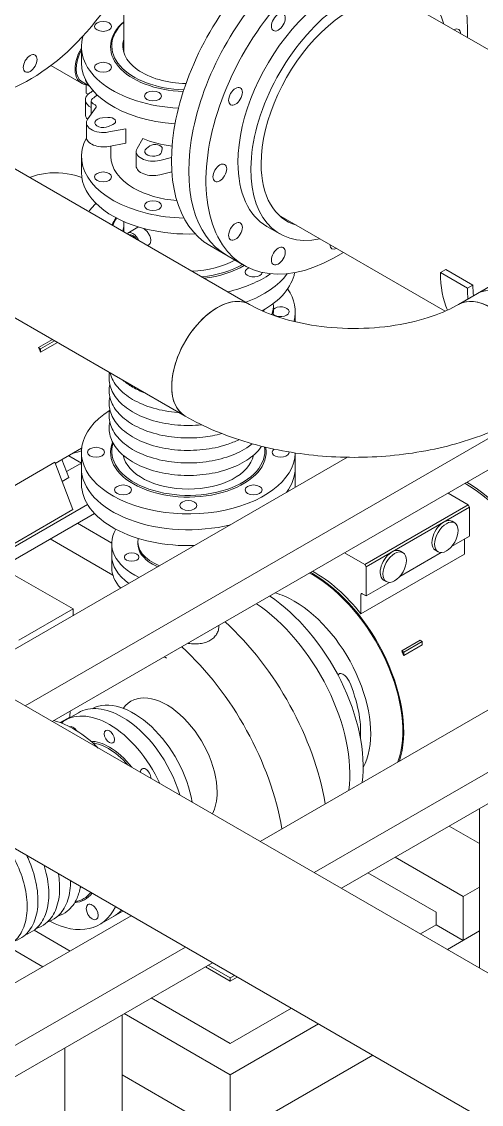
# Model space of a CAD drawing. Header units: millimetres. Extents: x -312439 to 477422, y -331570 to 212570.
# Drawn here: x 413964 to 414332, y 107208 to 108074 of the extents above; entities that cross this region are included whole.
import ezdxf

# ---------------------------------------------------------------- set-up
doc = ezdxf.new("R2010")
doc.units = ezdxf.units.MM

msp = doc.modelspace()

# ---------------------------------------------------------------- linework, layer by layer
at = {"color": 0, "linetype": 'Continuous', "lineweight": 0, "extrusion": (8.40036e-17, 0.816497, 0.57735)}
for p, q in [((414045.889, 108049.075), (414045.889, 108107.281)), ((415214.527, 107544.857), (414269.002, 108090.756)), ((414011.993, 108040.925), (414011.993, 108053.625)), ((414011.992, 108024.461), (413987.494, 108038.605)), ((414012.605, 108025.522), (414018.41, 108022.17)), ((414015.796, 108023.679), (414015.796, 108016.59)), ((414015.796, 108016.59), (414017.403, 108015.662)), ((414015.111, 107999.661), (414015.111, 108011.161)), ((414017.094, 107996.052), (414023.671, 108005.268)), ((414019.862, 107999.931), (414019.862, 108010.324)), ((414023.005, 108007.192), (414021.477, 108008.074)), ((414028.704, 107996.797), (414033.097, 107997.11)), ((414015.974, 107981.436), (414015.974, 107992.937)), ((414037.163, 107991.443), (414033.673, 107989.871)), ((414047.473, 107988.112), (414033.774, 107985.504)), ((414047.473, 107976.612), (414047.473, 107988.112)), ((413916.211, 107980.473), (414146.34, 107847.609)), ((414056.427, 107972.425), (414060.944, 107980.335)), ((414033.774, 107974.004), (414047.473, 107976.612)), ((414035.57, 107965.921), (414035.57, 107974.346)), ((414055.745, 107958.474), (414055.745, 107969.975)), ((414063.989, 107972.367), (414066.713, 107974.382)), ((414076.528, 107972.035), (414075.986, 107969.498)), ((414011.993, 107965.921), (414011.993, 107953.221)), ((414084.016, 107965.012), (414074.696, 107962.795)), ((414084.276, 107953.574), (414074.696, 107951.295)), ((414302.82, 107842.26), (414169.854, 107919.028)), ((414045.889, 107905.604), (414045.889, 107913.882)), ((414057.039, 107909.369), (414048.96, 107904.704)), ((414160.227, 107910.019), (414170.533, 107904.068)), ((413864.678, 107891.215), (414094.806, 107758.35)), ((414065.41, 107894.871), (414064.944, 107894.602)), ((414114.62, 107894.629), (414142.161, 107878.728)), ((414303.216, 107875.563), (414298.885, 107873.063)), ((414298.885, 107873.063), (414320.537, 107860.563)), ((414303.216, 107875.563), (414324.867, 107863.063)), ((414363.212, 107876.343), (414313.444, 107847.609)), ((414320.537, 107860.563), (414324.867, 107863.063)), ((414165.399, 107847.123), (414165.399, 107841.716)), ((414157.852, 107843.353), (414157.852, 107841.874)), ((414182.853, 107833.718), (414182.853, 107841.716)), ((413977.737, 107813.053), (413988.898, 107819.497)), ((413977.737, 107813.053), (413979.382, 107812.103)), ((413979.382, 107812.103), (413990.543, 107818.547)), ((413992.913, 107817.178), (413979.382, 107809.366)), ((413979.382, 107809.366), (413979.382, 107812.103)), ((414408.286, 107781.369), (413967.015, 107526.601)), ((414429.938, 107768.868), (413988.667, 107514.1)), ((414012.167, 107732.556), (413990.992, 107720.331)), ((414011.993, 107720.681), (414001.796, 107726.569)), ((414011.993, 107729.411), (414011.993, 107704.01)), ((414045.981, 107724.573), (414045.981, 107726.448)), ((414148.864, 107724.573), (414148.864, 107726.448)), ((414182.853, 107728.819), (414182.853, 107704.01)), ((413990.608, 107721.322), (413931.558, 107687.229)), ((414224.645, 107725.346), (413933.765, 107557.406)), ((413990.608, 107721.322), (414005.222, 107683.657)), ((413996.412, 107723.46), (414001.974, 107709.124)), ((414010.895, 107720.179), (414000.103, 107713.948)), ((414011.993, 107719.545), (414010.895, 107720.179)), ((414001.974, 107709.124), (413996.555, 107705.995)), ((414304.991, 107696.73), (414321.163, 107687.393)), ((413914.211, 107628.22), (414016.912, 107687.515)), ((414005.222, 107683.657), (413946.172, 107649.564)), ((414321.163, 107687.393), (414238.493, 107639.664)), ((414322.226, 107685.552), (414239.556, 107637.823)), ((414321.163, 107687.393), (414322.226, 107685.552)), ((414322.226, 107685.552), (414322.226, 107662.233)), ((414022.377, 107680.442), (413914.211, 107617.992)), ((414310.365, 107672.918), (414308.239, 107674.145)), ((413517.678, 107667.014), (415261.64, 106660.138)), ((414036.186, 107656.711), (414008.73, 107672.563)), ((414596.08, 107672.946), (414154.809, 107418.178)), ((414037.129, 107631.165), (413987.078, 107660.062)), ((414036.183, 107637.357), (414036.183, 107656.357)), ((414057.004, 107656.357), (414057.004, 107657.858)), ((414322.226, 107662.233), (414307.802, 107653.905)), ((414318.092, 107659.846), (414318.092, 107647.875)), ((414639.383, 107647.945), (414198.112, 107393.177)), ((414222.321, 107649.001), (414238.493, 107639.664)), ((414318.092, 107647.875), (414235.422, 107600.146)), ((414299.566, 107649.15), (414266.467, 107630.041)), ((414269.03, 107649.053), (414266.904, 107650.28)), ((414297.003, 107649.775), (414294.877, 107651.002)), ((414238.493, 107639.664), (414239.556, 107637.823)), ((414005.246, 107604.071), (413947.672, 107637.311)), ((414239.556, 107637.823), (414239.556, 107614.503)), ((414645.737, 107626.612), (414219.764, 107380.676)), ((414258.231, 107625.285), (414239.556, 107614.503)), ((414255.668, 107625.91), (414253.543, 107627.138)), ((414235.422, 107615.662), (414235.422, 107600.146)), ((414239.556, 107614.503), (414236.485, 107616.276)), ((414005.246, 107604.071), (413961.942, 107579.07)), ((414005.246, 107598.676), (414005.246, 107604.071)), ((414121.919, 107590.711), (414121.919, 107591.033)), ((414268.026, 107570.451), (414282.789, 107578.974)), ((414282.789, 107578.974), (414284.434, 107578.024)), ((414268.026, 107570.451), (414269.671, 107569.501)), ((414269.671, 107569.501), (414284.434, 107578.024)), ((414284.434, 107575.287), (414269.671, 107566.764)), ((414284.434, 107578.024), (414284.434, 107575.287)), ((414269.671, 107566.764), (414269.671, 107569.501)), ((413945.029, 107539.295), (414925.336, 106973.314)), ((414009.533, 107521.074), (413999.227, 107515.124)), ((414002.601, 107517.541), (413995.023, 107513.165)), ((414330.281, 107444.483), (414330.281, 107316.87)), ((414330.281, 107416.412), (414305.97, 107430.448)), ((414317.187, 107373.97), (414262.667, 107405.447)), ((414295.535, 107361.469), (414241.016, 107392.946)), ((414011.279, 107382.034), (414011.181, 107381.978)), ((414330.281, 107381.53), (414317.187, 107373.97)), ((414317.187, 107338.968), (414317.187, 107373.97)), ((414026.445, 107351.65), (414045.175, 107362.464)), ((414051.742, 107358.672), (413903.145, 107272.88)), ((414295.535, 107351.469), (414295.535, 107361.469)), ((414002.848, 107330.443), (413974.087, 107347.048)), ((414282.944, 107344.199), (414295.535, 107351.469)), ((414317.187, 107338.968), (414295.535, 107351.469)), ((414330.281, 107346.528), (414304.596, 107331.699)), ((414095.046, 107333.671), (413946.448, 107247.878)), ((413981.196, 107317.943), (413957.309, 107331.734)), ((414116.697, 107321.171), (413946.448, 107222.877)), ((414130.983, 107308.967), (414113.271, 107319.193)), ((414111.106, 107317.943), (414130.983, 107306.467)), ((414134.409, 107310.945), (414130.983, 107308.967)), ((414130.983, 107306.467), (414136.574, 107309.695)), ((414130.983, 107306.467), (414130.983, 107308.967)), ((414130.983, 107256.464), (414067.803, 107292.942)), ((414179.877, 107284.694), (414130.983, 107256.464)), ((414044.587, 107279.538), (414044.587, 106442.904)), ((414130.983, 107231.463), (414046.151, 107280.441)), ((414201.529, 107272.193), (414130.983, 107231.463)), ((413998.657, 107253.02), (413998.657, 106442.904)), ((414244.832, 107247.192), (414130.983, 107181.461)), ((414130.983, 107181.461), (414044.587, 107231.342)), ((414130.983, 107231.463), (414130.983, 107181.461))]:
    msp.add_line(p, q, dxfattribs=at)
at = {"color": 0, "linetype": 'Continuous', "lineweight": 0}
for centre, major_axis, start_param, end_param in [((413970.997, 108148.323), (-73.947, -128.08), 0.3513656, 5.4977871), ((414188.568, 108022.709), (73.947, 128.08), 0, 3.1415927), ((414202.338, 108014.759), (73.947, 128.08), 0, 3.1415927), ((414216.108, 108006.808), (73.947, 128.08), 5.4977871, 10.2608355), ((414216.108, 108006.808), (55.882, 96.79), 0, 2.3561945), ((414226.415, 108000.858), (55.882, 96.79), 5.8034634, 9.9044999), ((414226.415, 108000.858), (50.064, 86.713), 6.1431715, 8.6393798), ((414097.423, 108053.625), (62.159, 0), 2.548228, 4.6475664), ((414097.423, 108054.425), (-61.179, 0), 5.7140037, 7.7953055), ((414309.643, 108060.811), (3.889, 6.735), 5.5185696, 7.047801), ((414216.108, 108006.808), (73.947, 128.08), 5.4471278, 5.4977871), ((414097.423, 108053.625), (85.43, 0), 2.9635724, 4.6204587), ((414097.423, 108054.425), (-52.36, 0), 6.105246, 7.8183592), ((414024.24, 108045.675), (11.636, 20.153), 1.6248603, 3.1415927), ((414024.24, 108045.675), (12.248, 21.214), 1.570744, 3.4177719), ((414097.423, 108040.925), (-85.43, 0), 0, 1.4466147), ((414029.514, 108028.162), (-14.404, 0), 0.0592775, 0.5701311), ((414029.514, 108011.161), (-14.404, 0), 5.5507149, 7.1196252), ((414222.136, 107922.919), (-260.27, 0), 5.5936799, 5.6090261), ((414025.374, 108010.324), (-5.512, 0), 5.6411446, 7.0685835), ((414232.134, 107925.951), (-258.702, 0), 5.6433419, 5.6673391), ((414020.84, 108005.942), (3.062, 0), 5.8923976, 7.0685835), ((414029.529, 107992.937), (-13.555, 0), 5.8737687, 8.1724889), ((414029.514, 107999.661), (-14.404, 0), 0, 0.4962001), ((414029.529, 107992.937), (-6.736, 0), 4.8351545, 8.5166127), ((414033.772, 107993.952), (5.512, 0), 5.3750201, 7.9767471), ((414097.423, 107965.921), (-85.43, 0), 5.9753277, 7.4612826), ((414029.529, 107981.436), (-13.555, 0), 0, 1.8893036), ((414097.423, 108009.173), (61.852, 0), 4.0816104, 4.5015328), ((414069.3, 107969.975), (-13.555, 0), 5.964678, 8.2633982), ((414069.3, 107969.975), (-6.736, 0), 5.6205526, 9.3020109), ((414071.058, 107972.425), (5.512, 0), 6.1604182, 8.7621453), ((414097.423, 107965.921), (61.852, 0), 3.1415927, 3.9269908), ((414216.108, 108006.808), (55.882, 96.79), 2.3561945, 3.1415927), ((414226.415, 108000.858), (50.064, 86.713), 2.3561945, 3.2816065), ((414097.423, 107953.221), (85.43, 0), 3.1415927, 4.3196899), ((414069.3, 107958.474), (-13.555, 0), 0, 1.9802129), ((414097.423, 107965.921), (61.852, 0), 3.9269908, 4.5638958), ((414097.423, 107903.619), (85.43, 0), 2.6147213, 2.7656223), ((414097.423, 107903.619), (62.159, 0), 2.763109, 2.9351155), ((414097.423, 107904.419), (61.179, 0), 2.7871538, 2.9650144), ((414097.423, 107965.921), (-85.43, 0), 1.1780972, 1.530199), ((414097.423, 107904.419), (52.36, 0), 2.9636533, 3.0880077), ((414097.423, 107953.221), (85.43, 0), 4.3196899, 4.7764571), ((414053.145, 107897.455), (4.185, -7.249), 1.4033056, 3.3090834), ((414053.145, 107897.455), (-3.261, 5.648), 4.7652923, 6.230282), ((414216.108, 107898.803), (3.889, 6.735), 2.376977, 3.9062084), ((414097.423, 107904.419), (52.36, 0), 4.7659739, 5.501033), ((414097.423, 107904.419), (61.179, 0), 4.8889673, 5.5005651), ((414097.423, 107903.619), (62.159, 0), 4.9188662, 5.516286), ((414149.603, 107873.492), (6.798, 0), 2.1482152, 6.2089714), ((414097.423, 107878.217), (-85.43, 0), 2.3323841, 3.0362758), ((414373.323, 107916.04), (-52.636, -91.168), 5.4977871, 5.8958066), ((414097.423, 107903.619), (85.43, 0), 5.0883593, 5.5901244), ((414097.423, 107890.918), (85.43, 0), 5.2800655, 5.8933905), ((414354.308, 107811.696), (-25.767, 44.629), 3.1415927, 6.2831853), ((414097.423, 107841.716), (85.43, 0), 6.1255687, 6.6622236), ((414339.211, 107802.98), (-25.767, 44.629), 3.1415927, 6.2831853), ((414394.975, 107903.54), (-52.636, -91.168), 5.4977871, 5.6010333), ((414394.975, 107903.54), (49.574, 85.864), 2.3561945, 2.4658427), ((414354.308, 107811.696), (25.767, -44.629), 0.7853982, 3.1415927), ((414120.573, 107802.98), (25.767, 44.629), 0, 3.1415927), ((414120.573, 107802.98), (-25.767, -44.629), 3.1415927, 5.4977871), ((414097.423, 107847.123), (-67.976, 0), 2.9431132, 3.1720797), ((414339.211, 107802.98), (25.767, -44.629), 0.7853982, 3.1415927), ((414097.423, 107841.716), (-67.976, 0), 3.0712021, 3.1415927), ((414171.217, 107841.716), (6.798, 0), 3.6608723, 3.9269908), ((414171.217, 107841.716), (6.798, 0), 3.9269908, 8.881185), ((413918.561, 107797.785), (-51.646, 89.454), 4.5137724, 4.5532806), ((414120.573, 107802.98), (-25.767, -44.629), 5.4977871, 6.2831853), ((414097.423, 107729.411), (85.43, 0), 2.4008806, 6.2712151), ((414097.423, 107729.411), (62.159, 0), 2.9155137, 6.3946509), ((414097.423, 107730.211), (61.179, 0), 2.9580887, 6.3796479), ((413964.664, 107824.402), (-52.757, 91.378), 2.9360353, 3.0437284), ((414097.423, 107730.211), (52.36, 0), 3.2490788, 6.1756992), ((414171.217, 107729.411), (6.798, 0), 2.4587054, 6.3302292), ((414097.423, 107716.71), (85.43, 0), 3.1415927, 5.1192914), ((414097.423, 107716.71), (-85.43, 0), 0, 1.9776988), ((414097.423, 107716.71), (85.43, 0), 5.8762828, 6.2831853), ((414097.423, 107716.71), (-85.43, 0), 2.7346902, 3.1415927), ((414097.423, 107704.01), (85.43, 0), 3.1415927, 4.7707436), ((414097.423, 107704.01), (85.43, 0), 6.2248307, 6.2831853), ((414319.908, 107619.302), (-51.646, 89.454), 5.4977871, 5.5181866), ((414319.908, 107619.302), (-51.646, 89.454), 3.6214016, 5.4977871), ((414319.908, 107619.302), (-52.757, 91.378), 3.660407, 5.4965003), ((414301.558, 107662.574), (6.681, 11.571), 0, 2.3561945), ((414097.423, 107656.357), (61.24, 0), 2.8127932, 4.0163739), ((414097.423, 107657.858), (40.418, 0), 3.0290916, 4.1086921), ((414097.423, 107656.357), (40.418, 0), 3.1415927, 3.9269908), ((414301.558, 107662.574), (6.681, 11.571), 2.3561945, 3.1415927), ((414260.223, 107638.709), (6.681, 11.571), 0, 2.3561945), ((414097.423, 107646.857), (61.24, 0), 3.1415927, 3.8260837), ((414097.423, 107656.357), (40.418, 0), 3.9269908, 4.0626552), ((414097.423, 107637.357), (61.24, 0), 3.1415927, 3.6319949), ((414196.568, 107548.091), (-51.091, 88.492), 5.4977871, 5.5295768), ((414196.568, 107548.091), (-51.646, 89.454), 5.4977871, 5.5181866), ((414196.568, 107548.091), (-51.646, 89.454), 3.6214016, 5.4977871), ((414196.568, 107548.091), (-51.091, 88.492), 3.6000747, 5.4977871), ((414198.221, 107549.046), (-51.646, 89.454), 4.963372, 5.5181866), ((414260.223, 107638.709), (6.681, 11.571), 2.3561945, 3.1415927), ((414156, 107524.67), (-57.412, 99.441), 3.7884401, 5.4185664), ((414182.1, 107539.739), (-43.223, 74.864), 5.4977871, 5.7515297), ((414236.485, 107615.049), (-0.752, 1.302), 5.4977871, 7.0685835), ((414145.371, 107518.533), (-57.412, 99.441), 3.7884401, 5.4185664), ((414182.1, 107539.739), (-43.223, 74.864), 3.4789374, 5.4977871), ((414094.748, 107485.192), (-81.083, 140.439), 4.1383037, 5.2147081), ((414060.105, 107465.191), (-81.083, 140.439), 4.1383037, 5.2147081), ((414208.85, 107555.182), (-51.646, 89.454), 4.5137724, 4.5532806), ((414086.287, 107464.97), (-59.054, 102.285), 5.5719236, 5.5967516), ((414178.912, 107537.898), (39.779, -68.899), 0.7105714, 1.3652852), ((414080.102, 107480.85), (-28.516, 49.391), 3.9269908, 6.5357326), ((414044.593, 107460.349), (-35.06, 60.726), 5.4977871, 6.2831853), ((414053.687, 107465.599), (33.682, -58.339), 0.986049, 3.1219623), ((414034.287, 107454.398), (-35.06, 60.726), 5.4977871, 6.3823293), ((414084.126, 107463.037), (57.826, -100.158), 3.7932704, 3.8535604), ((414005.728, 107438.335), (42.715, -73.984), 2.0229113, 2.6217743), ((414005.198, 107504.782), (2.909, -5.038), 1.6348074, 3.0961053), ((414034.287, 107454.398), (-35.06, 60.726), 4.5490877, 5.4977871), ((414044.593, 107460.349), (-35.06, 60.726), 4.3112584, 5.4977871), ((414034.287, 107454.398), (-24.037, 41.633), 5.4977871, 5.9469819), ((414033.594, 107453.998), (-23.547, 40.784), 5.4977871, 5.8797482), ((414033.594, 107453.998), (-23.547, 40.784), 5.0210039, 5.4977871), ((414034.287, 107454.398), (-24.037, 41.633), 4.9429467, 5.4977871), ((414063.376, 107471.193), (-2.909, 5.038), 5.4977871, 7.1161129), ((414063.376, 107471.193), (-2.909, 5.038), 3.8794614, 5.4977871), ((414080.102, 107480.85), (-28.516, 49.391), 3.4939912, 3.9269908), ((413983.037, 107425.235), (26.18, -45.345), 0.0714254, 0.1049987), ((413983.73, 107425.635), (31.079, -53.831), 6.0429835, 6.4913615), ((413983.037, 107425.235), (30.589, -52.982), 6.0836287, 6.5000201), ((413983.73, 107425.635), (42.715, -73.984), 5.5452621, 6.660284), ((413994.729, 107431.985), (42.715, -73.984), 0, 0.1677395)]:
    msp.add_ellipse(centre, major_axis=major_axis, ratio=0.5773503, start_param=start_param, end_param=end_param, dxfattribs=at)
for centre, major_axis in [((414169.341, 108073.342), (3.889, 6.735)), ((414029.246, 108069.93), (6.798, 0)), ((413970.997, 108040.319), (-3.889, -6.735)), ((414029.246, 108037.321), (6.798, 0)), ((414135.105, 108014.043), (3.889, 6.735)), ((414069.183, 108014.263), (6.798, 0)), ((414122.573, 107952.806), (3.889, 6.735)), ((414029.246, 107949.617), (-6.798, 0)), ((414069.183, 107926.559), (-6.798, 0)), ((414135.105, 107906.038), (3.889, 6.735)), ((414169.341, 107886.272), (3.889, 6.735)), ((414023.629, 107729.411), (6.798, 0)), ((414045.242, 107699.284), (6.798, 0)), ((414149.603, 107699.284), (6.798, 0)), ((414097.423, 107686.806), (6.798, 0)), ((414303.684, 107661.346), (6.681, 11.571)), ((414052.16, 107645.533), (5.818, 0)), ((414262.349, 107637.482), (6.681, 11.571)), ((414034.287, 107501.901), (2.909, -5.038)), ((414020.627, 107361.727), (3.399, -5.887))]:
    msp.add_ellipse(centre, major_axis=major_axis, ratio=0.5773503, dxfattribs=at)
for points, knots in [([(414012.282, 107949.17), (414011.801, 107949.332), (414011.32, 107949.489), (414001.938, 107952.453), (413992.538, 107953.636), (413978.908, 107951.807), (413974.653, 107950.713), (413970.589, 107949.079)], [4.91715408, 4.91715408, 4.91715408, 4.91715408, 4.93503834, 4.93503834, 5.26465227, 5.26465227, 5.41588395, 5.41588395, 5.41588395, 5.41588395]), ([(414065.41, 107894.871), (414065.702, 107895.04), (414065.98, 107895.258), (414066.473, 107895.787), (414066.689, 107896.098), (414067.037, 107896.791), (414067.17, 107897.175), (414067.344, 107897.986), (414067.386, 107898.413), (414067.386, 107899.273), (414067.344, 107899.734), (414067.17, 107900.69), (414067.037, 107901.185), (414066.689, 107902.175), (414066.473, 107902.671), (414065.98, 107903.633), (414065.702, 107904.099), (414065.117, 107904.973), (414064.789, 107905.411), (414064.084, 107906.251), (414063.708, 107906.654), (414062.933, 107907.398), (414062.535, 107907.739), (414061.946, 107908.188), (414061.753, 107908.326), (414061.562, 107908.454)], [30.950465, 30.950465, 30.950465, 30.950465, 33.5297118, 33.5297118, 36.1089586, 36.1089586, 38.6882054, 38.6882054, 41.2674522, 41.2674522, 43.846699, 43.846699, 46.4259458, 46.4259458, 49.0051926, 49.0051926, 51.5844394, 51.5844394, 54.1636241, 54.1636241, 56.7428088, 56.7428088, 59.3219936, 59.3219936, 60.5931656, 60.5931656, 60.5931656, 60.5931656]), ([(414146.34, 107847.609), (414152.161, 107844.248), (414159.305, 107840.979), (414175.995, 107835.225), (414185.642, 107832.791), (414206.504, 107829.356), (414217.762, 107828.416), (414240.475, 107828.326), (414251.927, 107829.203), (414273.452, 107832.615), (414283.537, 107835.132), (414300.533, 107841.004), (414307.645, 107844.261), (414313.444, 107847.609)], [1.5707963, 1.5707963, 1.5707963, 1.5707963, 1.8179228, 1.8179228, 2.0784055, 2.0784055, 2.3493544, 2.3493544, 2.6241933, 2.6241933, 2.8954114, 2.8954114, 3.1415927, 3.1415927, 3.1415927, 3.1415927]), ([(414034.467, 107793.187), (414033.769, 107789.595), (414033.926, 107785.908), (414036.008, 107778.454), (414038.092, 107774.724), (414044.105, 107767.685), (414048.158, 107764.416), (414057.812, 107758.765), (414063.452, 107756.407), (414075.667, 107752.876), (414082.238, 107751.703), (414095.275, 107750.667), (414101.723, 107750.731), (414108.012, 107751.359)], [0.6737961, 0.6737961, 0.6737961, 0.6737961, 0.9452795, 0.9452795, 1.2436028, 1.2436028, 1.563904, 1.563904, 1.8920444, 1.8920444, 2.2193958, 2.2193958, 2.5275195, 2.5275195, 2.5275195, 2.5275195]), ([(414034.74, 107793.03), (414034.796, 107792.805), (414034.855, 107792.581), (414036.008, 107788.454), (414038.092, 107784.725), (414044.105, 107777.686), (414048.158, 107774.417), (414057.812, 107768.766), (414063.452, 107766.407), (414075.667, 107762.876), (414082.238, 107761.703), (414089.324, 107761.14), (414089.695, 107761.112), (414090.066, 107761.087)], [0.9281768, 0.9281768, 0.9281768, 0.9281768, 0.9452795, 0.9452795, 1.2436028, 1.2436028, 1.563904, 1.563904, 1.8920444, 1.8920444, 2.2193958, 2.2193958, 2.2374555, 2.2374555, 2.2374555, 2.2374555]), ([(414045.083, 107787.058), (414047.382, 107785.056), (414049.987, 107783.205), (414055.977, 107779.692), (414059.412, 107778.064), (414063.084, 107776.665)], [1.37078968, 1.37078968, 1.37078968, 1.37078968, 1.56302814, 1.56302814, 1.77295186, 1.77295186, 1.77295186, 1.77295186]), ([(414034.578, 107783.725), (414033.758, 107779.964), (414033.876, 107776.085), (414036.008, 107768.453), (414038.092, 107764.724), (414044.105, 107757.685), (414048.158, 107754.416), (414057.812, 107748.765), (414063.452, 107746.406), (414075.667, 107742.876), (414082.238, 107741.702), (414095.647, 107740.637), (414102.483, 107740.74), (414114.294, 107742.048), (414119.347, 107743.003), (414124.128, 107744.315)], [0.6602274, 0.6602274, 0.6602274, 0.6602274, 0.9452795, 0.9452795, 1.2436028, 1.2436028, 1.563904, 1.563904, 1.8920444, 1.8920444, 2.2193958, 2.2193958, 2.5456685, 2.5456685, 2.799864, 2.799864, 2.799864, 2.799864]), ([(414034.578, 107773.724), (414033.758, 107769.963), (414033.876, 107766.085), (414036.008, 107758.453), (414038.092, 107754.723), (414044.105, 107747.684), (414048.158, 107744.416), (414057.812, 107738.764), (414063.452, 107736.406), (414075.667, 107732.875), (414082.238, 107731.702), (414095.647, 107730.636), (414102.483, 107730.74), (414115.763, 107732.21), (414122.205, 107733.577), (414131.539, 107736.632), (414134.776, 107737.936), (414137.79, 107739.413)], [0.6602274, 0.6602274, 0.6602274, 0.6602274, 0.9452795, 0.9452795, 1.2436028, 1.2436028, 1.563904, 1.563904, 1.8920444, 1.8920444, 2.2193958, 2.2193958, 2.5456685, 2.5456685, 2.872043, 2.872043, 3.059628, 3.059628, 3.059628, 3.059628]), ([(414034.578, 107763.724), (414033.758, 107759.963), (414033.876, 107756.084), (414036.008, 107748.452), (414038.092, 107744.723), (414044.105, 107737.684), (414048.158, 107734.415), (414057.812, 107728.764), (414063.452, 107726.405), (414075.667, 107722.875), (414082.238, 107721.701), (414095.647, 107720.636), (414102.483, 107720.739), (414115.763, 107722.21), (414122.205, 107723.576), (414134.082, 107727.464), (414139.51, 107729.989), (414145.695, 107734), (414147.154, 107735.057), (414148.517, 107736.163)], [0.6602274, 0.6602274, 0.6602274, 0.6602274, 0.9452795, 0.9452795, 1.2436028, 1.2436028, 1.563904, 1.563904, 1.8920444, 1.8920444, 2.2193958, 2.2193958, 2.5456685, 2.5456685, 2.872043, 2.872043, 3.1996274, 3.1996274, 3.3088741, 3.3088741, 3.3088741, 3.3088741]), ([(414034.578, 107753.723), (414033.758, 107749.962), (414033.876, 107746.084), (414036.008, 107738.452), (414038.092, 107734.722), (414044.105, 107727.684), (414048.158, 107724.415), (414057.812, 107718.763), (414063.452, 107716.405), (414075.667, 107712.874), (414082.238, 107711.701), (414095.647, 107710.635), (414102.483, 107710.739), (414115.763, 107712.209), (414122.205, 107713.576), (414134.082, 107717.464), (414139.51, 107719.988), (414148.789, 107726.007), (414152.642, 107729.503), (414155.664, 107733.634), (414155.854, 107733.902), (414156.038, 107734.172)], [0.6602274, 0.6602274, 0.6602274, 0.6602274, 0.9452795, 0.9452795, 1.2436028, 1.2436028, 1.563904, 1.563904, 1.8920444, 1.8920444, 2.2193958, 2.2193958, 2.5456685, 2.5456685, 2.872043, 2.872043, 3.1996274, 3.1996274, 3.5274785, 3.5274785, 3.5500443, 3.5500443, 3.5500443, 3.5500443]), ([(414094.806, 107758.35), (414110.301, 107749.404), (414127.271, 107742.389), (414163.051, 107731.863), (414181.87, 107728.367), (414220.159, 107724.865), (414239.625, 107724.865), (414277.914, 107728.367), (414296.732, 107731.863), (414332.513, 107742.389), (414349.482, 107749.404), (414364.977, 107758.35)], [1.5707963, 1.5707963, 1.5707963, 1.5707963, 1.8849556, 1.8849556, 2.1991149, 2.1991149, 2.5132741, 2.5132741, 2.8274334, 2.8274334, 3.1415927, 3.1415927, 3.1415927, 3.1415927]), ([(414121.919, 107590.711), (414121.919, 107590.676), (414121.919, 107590.641), (414121.914, 107590.043), (414121.875, 107589.473), (414121.719, 107588.332), (414121.604, 107587.761), (414121.293, 107586.633), (414121.098, 107586.075), (414120.63, 107584.983), (414120.357, 107584.449), (414119.735, 107583.417), (414119.386, 107582.918), (414118.619, 107581.965), (414118.2, 107581.511), (414117.303, 107580.654), (414116.824, 107580.252), (414115.817, 107579.505), (414115.289, 107579.16), (414114.744, 107578.845)], [-30.4391868, -30.4391868, -30.4391868, -30.4391868, -30.2040423, -30.2040423, -26.428537, -26.428537, -22.6530317, -22.6530317, -18.8775264, -18.8775264, -15.1020211, -15.1020211, -11.3265159, -11.3265159, -7.5510106, -7.5510106, -3.7755053, -3.7755053, 0, 0, 0, 0]), ([(414114.744, 107578.845), (414114.199, 107578.53), (414113.62, 107578.236), (414112.399, 107577.697), (414111.757, 107577.453), (414110.423, 107577.021), (414109.729, 107576.833), (414108.301, 107576.518), (414107.566, 107576.392), (414106.069, 107576.2), (414105.305, 107576.135), (414103.761, 107576.065), (414102.981, 107576.061), (414101.42, 107576.108), (414100.638, 107576.161), (414099.088, 107576.316), (414098.319, 107576.42), (414097.375, 107576.576), (414097.185, 107576.609), (414096.994, 107576.643)], [0, 0, 0, 0, 3.7755053, 3.7755053, 7.5510106, 7.5510106, 11.3265159, 11.3265159, 15.1020211, 15.1020211, 18.8775264, 18.8775264, 22.6530317, 22.6530317, 26.428537, 26.428537, 30.2040423, 30.2040423, 31.1507349, 31.1507349, 31.1507349, 31.1507349]), ([(414080.102, 107564.712), (414079.553, 107564.982), (414079.021, 107565.265), (414078.395, 107565.628), (414078.276, 107565.698), (414078.159, 107565.769)], [-60.7542577, -60.7542577, -60.7542577, -60.7542577, -56.9412746, -56.9412746, -56.0392756, -56.0392756, -56.0392756, -56.0392756]), ([(414217.793, 107552.033), (414217.929, 107552.19), (414218.114, 107552.305), (414218.606, 107552.435), (414218.905, 107552.438), (414219.721, 107552.308), (414220.284, 107552.105), (414221.897, 107551.26), (414222.984, 107550.426), (414224.698, 107548.573), (414225.452, 107547.533), (414225.971, 107546.321)], [-18.8520508, -18.8520508, -18.8520508, -18.8520508, -16.6572549, -16.6572549, -14.2967967, -14.2967967, -10.7569531, -10.7569531, -4.804859, -4.804859, 0, 0, 0, 0]), ([(414217.352, 107551.297), (414217.403, 107551.415), (414217.457, 107551.527), (414217.6, 107551.781), (414217.693, 107551.915), (414217.793, 107552.033)], [60.4384535, 60.4384535, 60.4384535, 60.4384535, 61.1672301, 61.1672301, 62.2021853, 62.2021853, 62.2021853, 62.2021853]), ([(413950.973, 107416.852), (413951.03, 107416.768), (413951.088, 107416.685), (413954.953, 107411.071), (413958.281, 107405.099), (413963.648, 107392.863), (413965.686, 107386.6), (413968.256, 107374.371), (413968.785, 107368.407), (413968.212, 107357.362), (413967.111, 107352.277), (413963.405, 107343.884), (413960.923, 107340.46), (413957.818, 107337.875)], [2.2144662, 2.2144662, 2.2144662, 2.2144662, 2.2193958, 2.2193958, 2.5456685, 2.5456685, 2.872043, 2.872043, 3.1996274, 3.1996274, 3.5274785, 3.5274785, 3.8277541, 3.8277541, 3.8277541, 3.8277541]), ([(413968.322, 107406.835), (413968.771, 107405.889), (413969.206, 107404.937), (413972.308, 107397.863), (413974.346, 107391.6), (413976.917, 107379.371), (413977.445, 107373.408), (413976.873, 107362.362), (413975.772, 107357.278), (413971.969, 107348.664), (413969.307, 107345.087), (413963.767, 107340.731), (413961.284, 107339.417), (413958.609, 107338.563)], [2.4947321, 2.4947321, 2.4947321, 2.4947321, 2.5456685, 2.5456685, 2.872043, 2.872043, 3.1996274, 3.1996274, 3.5274785, 3.5274785, 3.8442096, 3.8442096, 4.0521616, 4.0521616, 4.0521616, 4.0521616]), ([(413982.084, 107398.89), (413982.968, 107396.078), (413983.707, 107393.271), (413985.578, 107384.371), (413986.106, 107378.408), (413985.533, 107367.363), (413984.432, 107362.278), (413980.629, 107353.664), (413977.968, 107350.087), (413972.427, 107345.731), (413969.945, 107344.417), (413967.269, 107343.563)], [2.7236943, 2.7236943, 2.7236943, 2.7236943, 2.872043, 2.872043, 3.1996274, 3.1996274, 3.5274785, 3.5274785, 3.8442096, 3.8442096, 4.0521616, 4.0521616, 4.0521616, 4.0521616]), ([(413993.563, 107392.262), (413994.401, 107387.274), (413994.716, 107382.431), (413994.194, 107372.363), (413993.093, 107367.278), (413989.29, 107358.665), (413986.628, 107355.088), (413981.088, 107350.731), (413978.605, 107349.418), (413975.93, 107348.564)], [2.9300055, 2.9300055, 2.9300055, 2.9300055, 3.1996274, 3.1996274, 3.5274785, 3.5274785, 3.8442096, 3.8442096, 4.0521616, 4.0521616, 4.0521616, 4.0521616]), ([(414003.211, 107386.692), (414003.229, 107385.403), (414003.206, 107384.134), (414002.855, 107377.363), (414001.754, 107372.278), (413997.951, 107363.665), (413995.289, 107360.088), (413989.749, 107355.731), (413987.266, 107354.418), (413984.591, 107353.564)], [3.12565715, 3.12565715, 3.12565715, 3.12565715, 3.19962738, 3.19962738, 3.52747854, 3.52747854, 3.84420963, 3.84420963, 4.05216162, 4.05216162, 4.05216162, 4.05216162]), ([(414011.199, 107382.08), (414010.638, 107378.755), (414009.737, 107375.649), (414006.62, 107368.593), (414003.952, 107365.007), (413998.362, 107360.612), (413995.828, 107359.281), (413993.098, 107358.425)], [3.3172884, 3.3172884, 3.3172884, 3.3172884, 3.52760382, 3.52760382, 3.84422887, 3.84422887, 4.05537295, 4.05537295, 4.05537295, 4.05537295])]:
    msp.add_open_spline(points, degree=3, knots=knots, dxfattribs=at)
msp.add_open_spline([(414057.578, 107909.591), (414057.383, 107909.538), (414057.203, 107909.463), (414057.039, 107909.369)], degree=3, dxfattribs=at)
msp.add_rational_spline([(414217.202, 107550.945), (414217.277, 107551.121), (414217.352, 107551.297)], [1.00009830124, 1.00005118917, 1], degree=2, dxfattribs=at)

doc.saveas('drawing.dxf')
